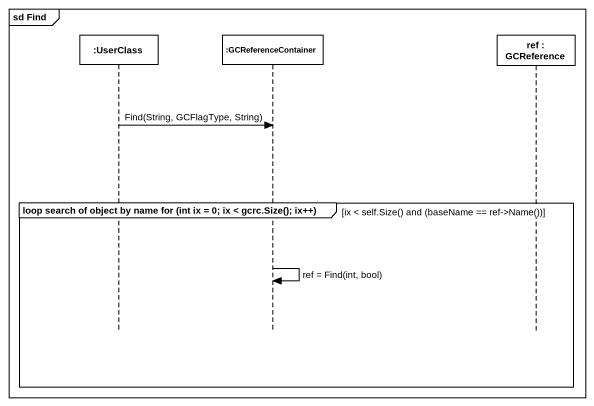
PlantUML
@startuml
mainframe sd Find
hide footbox
participant ":UserClass" as UserClass
participant ":GCReferenceContainer" as GCReferenceContainer
participant "ref : GCReference" as ref_

UserClass -> GCReferenceContainer : Find(String, GCFlagType, String)
group loop search of object by name for (int ix = 0; ix < gcrc.Size(); ix++) [ix < self.Size() and (baseName == ref->Name())]
  GCReferenceContainer -> GCReferenceContainer : ref = Find(int, bool)
end
@enduml
